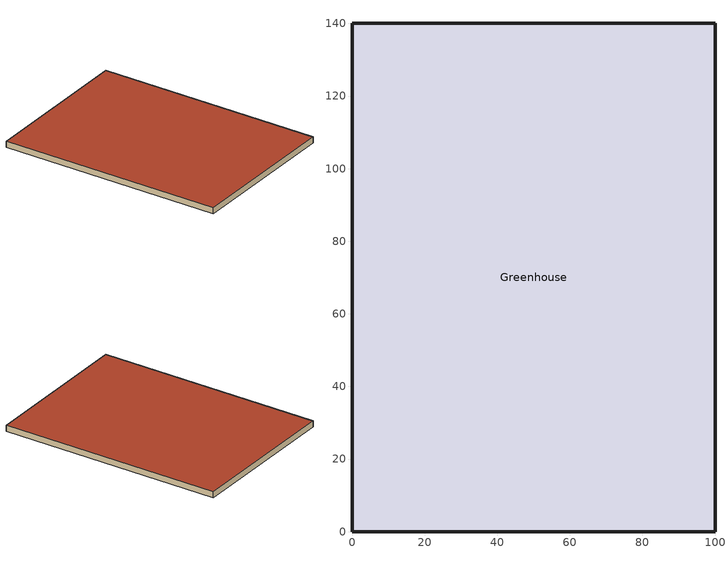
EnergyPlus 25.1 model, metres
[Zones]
Greenhouse
 floor ground (Ground_Floor): 0,0 0,140 100,140 100,0 z0
 wall outside (Glass_Roof): 0,140 100,140 100,0 0,0 0,140 z0:3.8
 roof outside (Glass_Roof): 0,0 0,140 100,140 100,0 z3.8
[Building]
Greenhouse_Heated: North Axis (deg)=0; Terrain=Suburbs; Loads Convergence Tolerance Value=0.04; Temperature Convergence Tolerance Value (deltaC)=0.004; Solar Distribution=FullExterior; Maximum Number of Warmup Days=25; Minimum Number of Warmup Days=6
[SizingPeriod:DesignDay]
Winter Design Day: Month=12; Day of Month=10; Day Type=WinterDesignDay; Maximum Dry-Bulb Temperature (C)=5; Daily Dry-Bulb Temperature Range (deltaC)=0; Dry-Bulb Temperature Range Modifier Type=DefaultMultipliers; Humidity Condition Type=Wetbulb; Wetbulb or DewPoint at Maximum Dry-Bulb (C)=3; Barometric Pressure (Pa)=101325; Wind Speed (m/s)=3; Wind Direction (deg)=0; Rain Indicator=No; Snow Indicator=No; Daylight Saving Time Indicator=No; Solar Model Indicator=ASHRAEClearSky; Sky Clearness=1
[Site:Location]
Brussels: 50.9, 4.53, 1, 58
[Site:GroundTemperature:BuildingSurface]
10.7, 10.7, 10.7, 10.7, 10.7, 10.7, 10.7, 10.7, 10.7, 10.7, 10.7, 10.7
[Material]
Glass_1mm: Smooth, 0.001, 1, 2600, 840, 0.9, 0.1, 0.1
Floor_Concrete: MediumRough, 0.01, 1.7, 2300, 870, 0.89, 0.5, 0.5
Soil_Layer: Rough, 0.5, 0.85, 1500, 1153, 0.9, 0.5, 0.5
[Construction]
Glass_Roof: Glass_1mm
Ground_Floor: Floor_Concrete, Soil_Layer
[Zone]
Greenhouse: 0, 0, 0, 0, 1, 1, 3.8, 53200
[ZoneInfiltration:DesignFlowRate]
Infiltration: Greenhouse, AlwaysOn, AirChanges/Hour, , , , 0
[OtherEquipment]
PI_Heater: Fuel Type=None; Zone=Greenhouse; Schedule=AlwaysOn; Design Level Calculation Method=EquipmentLevel; Design Level (W) - overridden by EMS actuator=0; Fraction Latent=0; Fraction Radiant=0; Fraction Lost=0
[EnergyManagementSystem:Sensor]
T_air_sensor: Output:Variable or Output:Meter Index Key=Greenhouse; Output:Variable or Output:Meter=Zone Mean Air Temperature
[EnergyManagementSystem:Actuator]
Heating_Actuator: Actuated Component Unique=PI_Heater; Actuated Component Type=OtherEquipment; Actuated Component Control Type=Power Level
[EnergyManagementSystem:GlobalVariable]
integral_error
[EnergyManagementSystem:ProgramCallingManager]
PI_Init_Manager: BeginNewEnvironment; PI_Init_Program
PI_Heating_Controller: BeginTimestepBeforePredictor; PI_Control_Program
[EnergyManagementSystem:Program]
PI_Init_Program: SET integral_error = 0
PI_Control_Program: SET Tsp = 16.0; SET error = Tsp - T_air_sensor; SET dt = SystemTimeStep * 3600; SET integral_error = integral_error + error * dt; SET Kp = 100; SET Ti = 300; SET A_floor = 14000; SET Q_pi = (Kp * error + Kp / Ti * integral_error) * A_floor; SET Qmax = 200 * A_floor; IF Q_pi > Qmax; SET Q_pi = Qmax; ENDIF; IF Q_pi < 0; SET Q_pi = 0; IF integral_error < 0; SET integral_error = 0; ENDIF; ENDIF; SET Heating_Actuator = Q_pi
[EnergyManagementSystem:OutputVariable] Type of Data in Variable=Averaged; Update Frequency=ZoneTimeStep
Name | EMS Variable | Units
EMS Heating Power | Heating_Actuator | W
EMS Integral Error | integral_error
[Schedule:Compact]
AlwaysOn: Any Number, Through: 12/31, For: AllDays, Until: 24:00, 1
